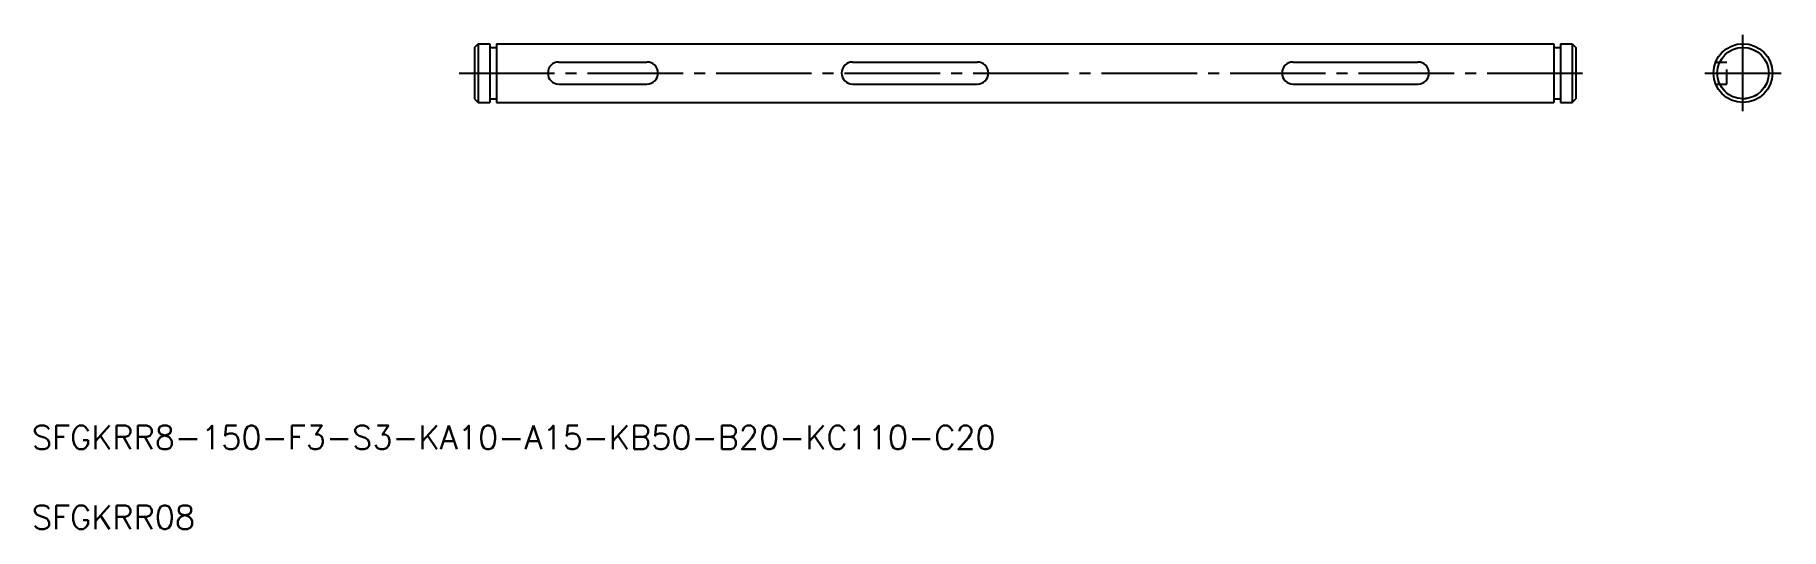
# Model space of a CAD drawing. Extents: x 19 to 257, y 69 to 136.
import ezdxf

# ---------------------------------------------------------------- set-up
doc = ezdxf.new("R2010")
doc.units = 0
doc.linetypes.add('CENTER', pattern=[17.5, 13, -1.5, 1.5, -1.5])
doc.linetypes.add('DASHED', pattern=[3.5, 2, -1.5])
doc.layers.get('0').update_dxf_attribs({"linetype": 'CONTINUOUS'})
doc.layers.add('CENTER', color=1, linetype='CENTER')
doc.styles.get("Standard").update_dxf_attribs({"font": 'txt.shx', "bigfont": '@extfont2.shx'})

msp = doc.modelspace()

# ---------------------------------------------------------------- linework, layer by layer
at = {"color": 7, "linetype": 'CONTINUOUS'}
for p, q in [((78.58, 134.32), (79.08, 134.82)), ((78.58, 134.32), (78.58, 127.32)), ((79.08, 134.82), (79.08, 126.82)), ((79.08, 134.82), (80.68, 134.82)), ((80.68, 134.82), (80.68, 126.82)), ((80.68, 134.32), (81.58, 134.32)), ((81.58, 134.82), (225.58, 134.82)), ((81.58, 134.82), (81.58, 126.82)), ((225.58, 134.82), (225.58, 126.82)), ((225.58, 134.32), (226.48, 134.32)), ((226.48, 134.82), (226.48, 126.82)), ((226.48, 134.82), (228.08, 134.82)), ((228.08, 134.82), (228.08, 126.82)), ((228.08, 134.82), (228.58, 134.32)), ((228.58, 134.32), (228.58, 127.32)), ((90.08, 132.32), (102.08, 132.32)), ((130.08, 132.32), (147.08, 132.32)), ((190.08, 132.32), (207.08, 132.32)), ((90.08, 129.32), (102.08, 129.32)), ((130.08, 129.32), (147.08, 129.32)), ((190.08, 129.32), (207.08, 129.32)), ((78.58, 127.32), (79.08, 126.82)), ((79.08, 126.82), (80.68, 126.82)), ((80.68, 127.32), (81.58, 127.32)), ((81.58, 126.82), (225.58, 126.82)), ((225.58, 127.32), (226.48, 127.32)), ((226.48, 126.82), (228.08, 126.82)), ((228.08, 126.82), (228.58, 127.32))]:
    msp.add_line(p, q, dxfattribs=at)
for p, q in [((88.58, 134.82), (88.58, 134.82)), ((128.58, 134.82), (128.58, 134.82)), ((188.58, 134.82), (188.58, 134.82)), ((228.58, 132.72), (228.58, 132.72)), ((228.58, 130.92), (228.58, 130.92))]:
    msp.add_line(p, q)
at = {"color": 3, "linetype": 'DASHED'}
for p, q in [((247.64, 132.32), (249.15, 132.32)), ((249.15, 129.32), (249.15, 132.32)), ((247.64, 129.32), (249.15, 129.32))]:
    msp.add_line(p, q, dxfattribs=at)
at = {"color": 7, "linetype": 'CONTINUOUS'}
for radius in [4, 3.5]:
    msp.add_circle((251.35, 130.82), radius, dxfattribs=at)
at = {"color": 3, "linetype": 'DASHED'}
msp.add_circle((251.35, 130.82), 3.5, dxfattribs=at)
at = {"color": 7, "linetype": 'CONTINUOUS'}
for centre, start, end in [((90.08, 130.82), 90, 270), ((102.08, 130.82), 270, 90), ((130.08, 130.82), 90, 270), ((147.08, 130.82), 270, 90), ((190.08, 130.82), 90, 270), ((207.08, 130.82), 270, 90)]:
    msp.add_arc(centre, 1.5, start, end, dxfattribs=at)
at = {"layer": 'CENTER', "color": 1, "linetype": 'CENTER'}
for p, q in [((251.35, 125.64), (251.35, 136.01)), ((76.51, 130.82), (229.91, 130.82)), ((246.16, 130.82), (256.54, 130.82))]:
    msp.add_line(p, q, dxfattribs=at)

# ---------------------------------------------------------------- texts
for s, p in [('SFGKRR8-150-F3-S3-KA10-A15-KB50-B20-KC110-C20', (18.33, 79.65)), ('SFGKRR08', (18.33, 68.78))]:
    msp.add_text(s, height=3.2).set_placement(p)

doc.saveas('drawing.dxf')
